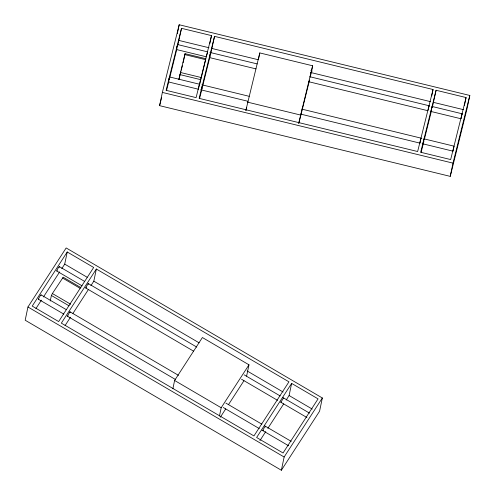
<?xml version="1.0" encoding="UTF-8"?>
<svg xmlns="http://www.w3.org/2000/svg" width="495" height="495" viewBox="0 0 495 495"><rect width="100%" height="100%" fill="white"/><g stroke="black" fill="none" stroke-linecap="round" stroke-linejoin="round"><path stroke-width="0.74" d="M198.402 89.218L168.368 81.91L169.16 78.526M169.469 77.468L169.575 76.954L199.609 84.255M206.502 56.504L206.409 56.814L176.418 49.531L177.253 46.214M207.659 51.87L177.625 44.562L177.464 45.317M422.142 143.655L452.925 151.148L453.179 149.973M453.717 147.758L454.132 146.192L424.097 138.872M462.182 113.807L462.12 114.122L462.175 113.8L432.147 106.487M206.409 56.814L206.681 55.57M207.25 53.231L207.609 51.857M256.002 68.892L209.453 57.569L210.233 54.178M300.508 114.067L419.89 143.111L420.001 142.603M429.078 106.134L429.153 105.763L309.765 76.713M198.371 89.112L199.151 85.821M199.535 84.41L199.2 85.616M27.949 306.987L25.183 320.222L281.37 470.25L319.578 411.215L322.344 397.98L66.163 247.952L27.949 306.987L284.13 457.015L281.37 470.25M50.218 301.059L51.387 295.472L52.377 293.529L63.199 277.231L80.877 287.583M61.788 268.624L64.709 264.113L67.24 251.986L93.673 267.467L58.657 321.564L32.224 306.083L67.24 251.986M90.901 285.671L93.821 281.166L96.352 269.039L288.956 381.831L253.941 435.928L61.337 323.13L96.352 269.039M159.6 105.658L162.366 92.423L179.184 24.75L469.817 95.461L467.051 108.696L450.233 176.369L159.6 105.658L161.636 97.478M177.34 33.573L179.184 24.75M177.872 44.934L181.517 28.32L211.507 35.615L209.868 43.461M178.837 79.478L185.056 53.677L205.864 58.738L199.646 84.54M183.602 60.656L185.056 53.677M210.524 54.462L214.545 36.358L433.051 89.521L431.708 95.937M172.879 388.748L174.605 380.463L202.399 337.528L248.979 364.809L246.615 376.107M245.842 110.428L259.807 52.928L312.648 65.785L310.285 77.084M258.39 59.709L259.807 52.928M219.452 416.029L221.185 407.744L248.979 364.809M298.683 123.286L312.648 65.785M286.184 400.034L289.099 395.53L291.635 383.402L318.068 398.877L283.053 452.975L256.62 437.493L291.635 383.402M432.253 107.613L436.089 90.257L466.073 97.552L464.434 105.404M450.233 176.369L452.999 163.133L469.817 95.461M201.44 89.688L202.189 86.563M210.604 52.86L210.288 53.974M461.031 118.441L461.105 118.132M202.529 85.357L202.603 84.992L202.238 86.359M428.082 110.063L428.392 108.751M461.13 118.008L462.07 114.172M202.424 85.827L202.152 86.959M420.076 142.269L420.688 139.726M423.918 139.924L424.141 138.885L423.782 140.258M210.424 53.639L210.202 54.574M431.912 107.755L432.191 106.499L431.826 107.873M169.247 78.433L168.993 79.466M183.094 62.797L183.428 61.368M453.253 149.657L453.674 147.925M206.792 55.1L207.145 53.652M431.553 108.993L430.99 111.455L431.077 111.146M423.695 140.858L423.46 141.836M176.993 47.006L177.21 46.14M428.515 108.257L428.738 107.341M209.911 55.774L209.707 56.591M201.917 87.937L201.706 88.778M423.726 140.462L422.934 143.841L423.2 142.876M431.776 108.077L431.349 110.094M181.517 28.32L166.11 90.331L196.094 97.626L211.507 35.615M166.543 90.505L168.956 80.79M169.327 79.299L176.944 48.665M179.029 79.151L180.873 71.713M181.244 70.228L182.352 65.767M214.545 36.358L199.132 98.363L417.638 151.526L433.051 89.521M199.572 98.542L202.17 88.079M202.542 86.588L210.152 55.954M245.984 110.465L246.727 107.483M298.825 123.323L309.573 80.072M436.089 90.257L420.676 152.268L450.66 159.563L466.073 97.552M421.115 152.441L423.899 141.236M424.271 139.745L431.324 111.35M169.203 78.365L169.575 76.948M177.247 45.979L177.618 44.569M168.739 80.499L168.504 81.44M428.788 107.137L428.936 106.549M420.744 139.522L421.01 138.47M176.752 48.269L176.437 49.481M209.571 57.104L209.459 57.513M429.023 106.221L429.146 105.775M168.473 81.539L168.374 81.892M453.03 150.777L452.944 151.099M207.516 52.179L207.603 51.87M419.989 142.789L419.915 143.061M35.943 308.552L41.363 300.18M43.449 296.963L59.703 271.842M65.055 325.599L70.476 317.227M72.975 313.366L88.401 289.538M220.325 417.229L225.72 408.901M228.622 404.415L243.967 380.704M259.918 440.612L265.759 431.591M267.844 428.373L283.685 403.901M284.13 457.015L322.344 397.98M310.848 70.692L312.345 71.057M178.986 40.448L208.97 47.743M212.008 48.485L257.815 59.629M310.377 72.419L430.514 101.648M433.552 102.385L463.543 109.68M209.911 52.421L257.208 63.923M308.558 81.681L427.934 110.725M430.186 111.276L460.969 118.763M184.802 54.611L205.604 59.672M180.366 72.456L201.174 77.517M179.858 74.59L200.667 79.652M201.861 84.8L249.164 96.308M301.721 109.098L421.845 138.328M200.654 89.768L247.952 101.277M247.574 102.143L300.416 115.001M162.366 92.423L452.999 163.133M64.709 264.113L87.176 277.274M93.821 281.166L199.12 342.831M247.104 370.934L283.091 392.009M289.099 395.53L312.227 409.074M59.351 266.619L84.701 281.463M88.036 283.412L196.769 347.094M244.134 374.833L280.158 395.932M282.824 397.491L309.511 413.121M56.77 271.031L82.121 285.875M85.456 287.83L193.52 351.116M241.554 379.244L277.577 400.344M280.244 401.903L306.931 417.532M62.45 277.967L80.134 288.325M52.377 293.529L70.717 304.27M51.387 295.472L69.071 305.83M41.06 294.865L66.41 309.715M69.746 311.664L178.485 375.346M225.85 403.085L261.874 424.178M264.54 425.743L291.221 441.367M38.48 299.283L63.83 314.127M67.165 316.082L175.236 379.368M223.27 407.496L259.293 428.596M261.96 430.155L288.641 445.785M174.605 380.463L221.185 407.744M68.013 315.983A2.555 0.316 -59.6 0 1 67.84 315.439A2.555 0.316 -59.6 0 1 69.616 312.438A2.555 0.316 -59.6 0 1 70.03 312.58M263.291 430.347A2.555 0.316 -59.6 0 1 263.117 429.802A2.555 0.316 -59.6 0 1 264.899 426.801A2.555 0.316 -59.6 0 1 265.314 426.944M86.402 287.601A2.555 0.316 -59.6 0 1 86.074 287.304A2.555 0.316 -59.6 0 1 87.862 284.235A2.555 0.316 -59.6 0 1 88.314 284.328M281.482 402.212A2.555 0.316 -59.6 0 1 281.463 401.426A2.555 0.316 -59.6 0 1 283.22 398.506A2.555 0.316 -59.6 0 1 283.598 398.692M38.839 299.005A2.555 0.316 -59.6 0 1 38.715 298.411A2.555 0.316 -59.6 0 1 40.404 295.521A2.555 0.316 -59.6 0 1 41.011 295.292M57.191 270.678A2.555 0.316 -59.6 0 1 57.043 270.078A2.555 0.316 -59.6 0 1 58.874 267.028A2.555 0.316 -59.6 0 1 59.115 267.486"/></g></svg>
